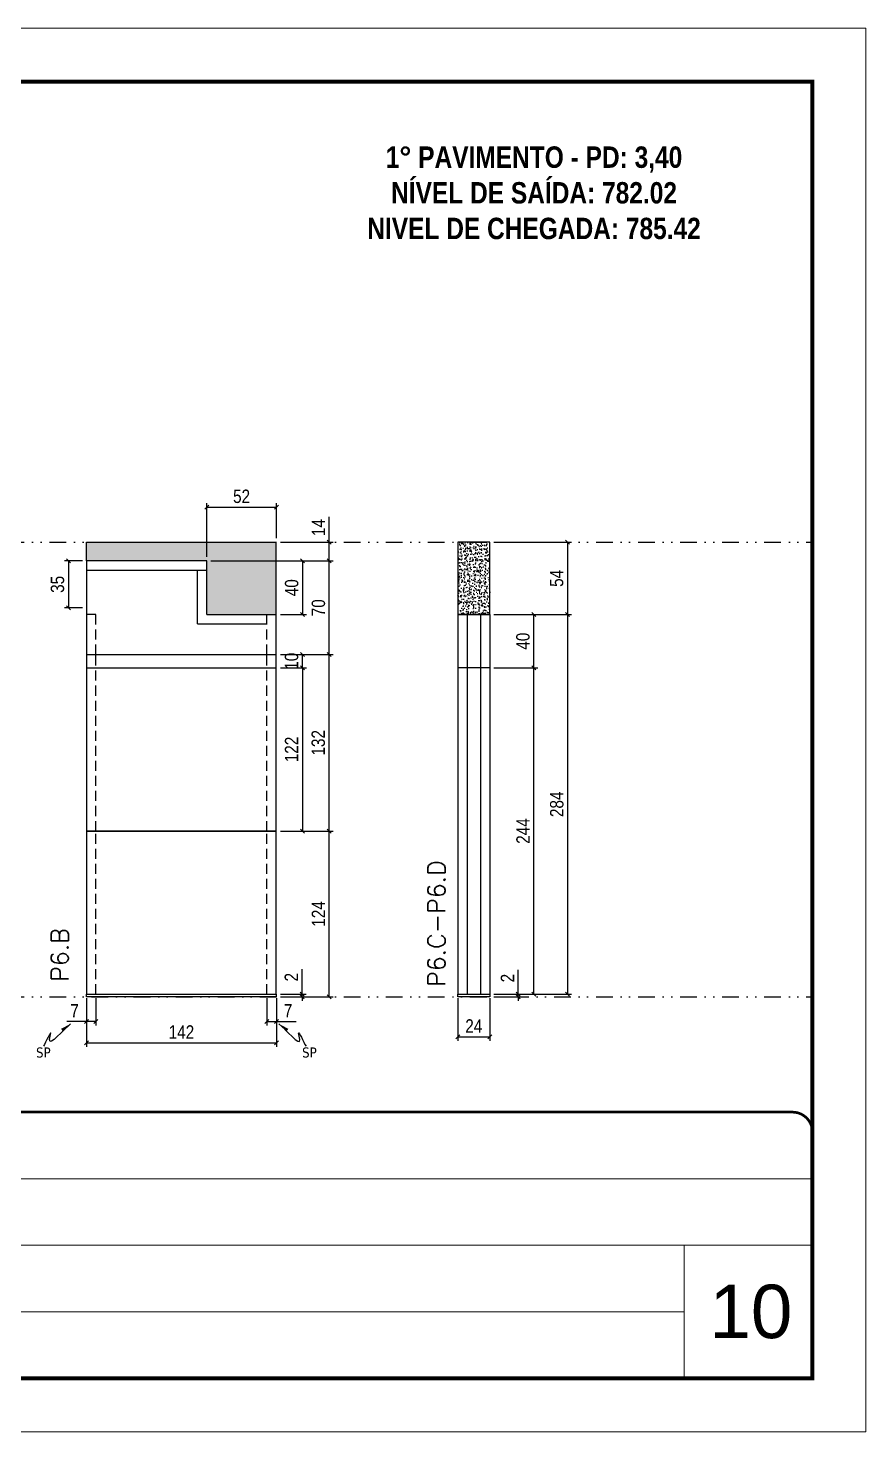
# Model space of a CAD drawing. Header units: millimetres. Extents: x 169816 to 178745, y 96537 to 113647.
# Drawn here: x 172273 to 172900, y 109171 to 110221 of the extents above; entities that cross this region are included whole.
import ezdxf

# ---------------------------------------------------------------- set-up
doc = ezdxf.new("R2010")
doc.units = ezdxf.units.MM
for name, pattern in [('CONTINUO', [0]), ('DASHED', [0.75, 0.5, -0.25]), ('DIVIDE2', [0.625, 0.25, -0.125, 0, -0.125, 0, -0.125]), ('HIDDEN', [0.375, 0.25, -0.125])]:
    doc.linetypes.add(name, pattern=pattern)
for name, color, linetype, lineweight in [('CARIMBO', 255, 'Continuous', 9), ('Folhas', 255, 'Continuous', 9), ('SARRAFO DE PRESSAO', 251, 'DASHED', 9), ('Texto Seção', 7, 'Continuous', 15)]:
    doc.layers.add(name, color=color, linetype=linetype, lineweight=lineweight)
for name, color, linetype in [('COTA', 241, 'Continuous'), ('NOMENCLATURA', 7, 'Continuous'), ('Nível', 160, 'Continuous'), ('Painéis', 200, 'Continuous'), ('SARR_2.2x7', 40, 'Continuous'), ('Sarrafo de Pressão', 42, 'HIDDEN'), ('texto', 7, 'Continuous')]:
    doc.layers.add(name, color=color, linetype=linetype)
doc.styles.add('ARIAL', font='arial.ttf')
doc.styles.add('COTA TECNICA', font='techl___.ttf', dxfattribs={"height": 10})
doc.styles.add('COTA TECNICA-50', font='techl___.ttf', dxfattribs={"height": 10})
doc.styles.add('REGUA-120', font='ROMANS.shx', dxfattribs={"height": 15})
doc.styles.add('ROMANC', font='techb___.ttf', dxfattribs={"height": 2.5})
doc.styles.get("Standard").update_dxf_attribs({"font": 'arial.ttf'})
doc.dimstyles.new('COTA PAINEL-50', dxfattribs={"dimtxt": 10, "dimasz": 3, "dimexe": 3, "dimexo": 3, "dimgap": 3, "dimtad": 1, "dimdec": 1, "dimzin": 12, "dimdsep": 46, "dimtxsty": 'COTA TECNICA-50', "dimblk1": 'OBLIQUE', "dimblk2": 'OBLIQUE', "dimsah": 1, "dimcen": 0.9, "dimclrd": 4, "dimclre": 4, "dimclrt": 240, "dimadec": 1, "dimazin": 3, "dimtfac": 1, "dimtdec": 1, "dimtmove": 0, "dimatfit": 3, "dimfxl": 1, "dimtolj": 1, "dimtzin": 12, "dimarcsym": 0})
doc.dimstyles.new('PAINEL', dxfattribs={"dimtxt": 10, "dimasz": 3, "dimexe": 3, "dimexo": 3, "dimgap": 3, "dimtad": 1, "dimdec": 1, "dimzin": 12, "dimdsep": 46, "dimtxsty": 'COTA TECNICA', "dimblk1": 'OBLIQUE', "dimblk2": 'OBLIQUE', "dimsah": 1, "dimcen": 0.9, "dimclrd": 4, "dimclre": 4, "dimclrt": 240, "dimadec": 1, "dimazin": 3, "dimtfac": 1, "dimtdec": 1, "dimtmove": 0, "dimatfit": 3, "dimfxl": 1, "dimtolj": 1, "dimtzin": 12, "dimarcsym": 0})
doc.dimstyles.get("Standard").update_dxf_attribs({"dimtxt": 0.18, "dimasz": 0.18, "dimexe": 0.18, "dimexo": 0.0625, "dimgap": 0.09, "dimtad": 0, "dimtih": 1, "dimtoh": 1, "dimdec": 4, "dimzin": 0, "dimdsep": 46, "dimtxsty": 'Standard', "dimcen": 0.09, "dimadec": 0, "dimazin": 0, "dimtfac": 1, "dimtdec": 4, "dimtofl": 0, "dimtmove": 0, "dimatfit": 3, "dimfxl": 1, "dimtolj": 1, "dimtzin": 0, "dimarcsym": 0})

# ---------------------------------------------------------------- blocks, each defined once
blk = doc.blocks.new('9999999999')
at = {"color": 30, "linetype": 'CONTINUO'}
for p, q in [((98564.6, 34379.6), (99584, 34379.6)), ((98564.6, 34329.8), (99488, 34329.8)), ((99584, 34329.8), (99488, 34329.8)), ((99488, 34329.8), (99488, 34230.2)), ((98564.6, 34280), (99488, 34280))]:
    blk.add_line(p, q, dxfattribs=at)
at = {"color": 30, "linetype": 'CONTINUO', "const_width": 2}
blk.add_lwpolyline([(99584, 34230.2), (99584, 34414.4, 0.414214), (99569, 34429.4), (98229, 34429.4, 0.414214), (98214, 34414.4), (98214, 34245.2, 0.414214), (98229, 34230.2), (99584, 34230.2)], format="xyb", dxfattribs=at)
at = {"layer": 'Folhas'}
blk.add_lwpolyline([(98139, 34190.2), (99624, 34190.2), (99624, 35240.2), (98139, 35240.2)], close=True, dxfattribs=at)
at = {"layer": 'Folhas', "color": 30, "const_width": 3}
blk.add_lwpolyline([(98214, 34230.2), (99584, 34230.2), (99584, 35200.2), (98214, 35200.2)], close=True, dxfattribs=at)
blk = doc.blocks.new('_Oblique')
at = {"color": 0, "linetype": 'ByBlock', "lineweight": -2}
blk.add_line((-0.5, -0.5), (0.5, 0.5), dxfattribs=at)
blk = doc.blocks.new('*D275')
at = {"layer": 'COTA', "color": 4, "lineweight": -2, "transparency": 16777216}
for p, q in [((172316.5, 109495.8), (172316.5, 109459.4)), ((172458.5, 109495.8), (172458.5, 109459.4)), ((172316.5, 109462.4), (172458.5, 109462.4))]:
    blk.add_line(p, q, dxfattribs=at)
at = {"layer": 'Defpoints', "color": 0, "transparency": 16777216}
for p in [(172316.5, 109498.8), (172458.5, 109498.8), (172458.5, 109462.4)]:
    blk.add_point(p, dxfattribs=at)
at = {"layer": 'COTA', "color": 4, "lineweight": -2, "transparency": 16777216, "xscale": 3, "yscale": 3, "zscale": 3, "rotation": 180}
blk.add_blockref('_Oblique', (172316.5, 109462.4), dxfattribs=at)
at = {"layer": 'COTA', "color": 4, "lineweight": -2, "transparency": 16777216, "xscale": 3, "yscale": 3, "zscale": 3}
blk.add_blockref('_Oblique', (172458.5, 109462.4), dxfattribs=at)
at = {"layer": 'COTA', "color": 240, "transparency": 16777216, "insert": (172387.5, 109470.5), "char_height": 10, "attachment_point": 5, "style": 'COTA TECNICA'}
blk.add_mtext('\\A1;142', dxfattribs=at)
blk = doc.blocks.new('*D276')
at = {"layer": 'COTA', "color": 4, "lineweight": -2, "transparency": 16777216}
for p, q in [((172323.5, 109495.8), (172323.5, 109475.3)), ((172316.5, 109493.8), (172316.5, 109475.3)), ((172316.5, 109478.3), (172301.7, 109478.3)), ((172323.5, 109478.3), (172316.5, 109478.3))]:
    blk.add_line(p, q, dxfattribs=at)
at = {"layer": 'Defpoints', "color": 0, "transparency": 16777216}
for p in [(172316.5, 109496.8), (172323.5, 109498.8), (172316.5, 109478.3)]:
    blk.add_point(p, dxfattribs=at)
at = {"layer": 'COTA', "color": 4, "lineweight": -2, "transparency": 16777216, "xscale": 3, "yscale": 3, "zscale": 3, "rotation": 180}
blk.add_blockref('_Oblique', (172316.5, 109478.3), dxfattribs=at)
at = {"layer": 'COTA', "color": 4, "lineweight": -2, "transparency": 16777216, "xscale": 3, "yscale": 3, "zscale": 3}
blk.add_blockref('_Oblique', (172323.5, 109478.3), dxfattribs=at)
at = {"layer": 'COTA', "color": 240, "transparency": 16777216, "insert": (172307.6, 109486.4), "char_height": 10, "attachment_point": 5, "style": 'COTA TECNICA-50'}
blk.add_mtext('\\A1;7', dxfattribs=at)
blk = doc.blocks.new('*D277')
at = {"layer": 'COTA', "color": 4, "lineweight": -2, "transparency": 16777216}
for p, q in [((172451.5, 109495.8), (172451.5, 109475.3)), ((172458.5, 109493.8), (172458.5, 109475.3)), ((172451.5, 109478.3), (172458.5, 109478.3)), ((172458.5, 109478.3), (172473.2, 109478.3))]:
    blk.add_line(p, q, dxfattribs=at)
at = {"layer": 'Defpoints', "color": 0, "transparency": 16777216}
for p in [(172451.5, 109498.8), (172458.5, 109496.8), (172458.5, 109478.3)]:
    blk.add_point(p, dxfattribs=at)
at = {"layer": 'COTA', "color": 4, "lineweight": -2, "transparency": 16777216, "xscale": 3, "yscale": 3, "zscale": 3, "rotation": 180}
blk.add_blockref('_Oblique', (172451.5, 109478.3), dxfattribs=at)
at = {"layer": 'COTA', "color": 4, "lineweight": -2, "transparency": 16777216, "xscale": 3, "yscale": 3, "zscale": 3}
blk.add_blockref('_Oblique', (172458.5, 109478.3), dxfattribs=at)
at = {"layer": 'COTA', "color": 240, "transparency": 16777216, "insert": (172467.3, 109486.4), "char_height": 10, "attachment_point": 5, "style": 'COTA TECNICA-50'}
blk.add_mtext('\\A1;7', dxfattribs=at)
blk = doc.blocks.new('*D278')
at = {"layer": 'COTA', "color": 4, "linetype": 'ByBlock', "lineweight": -2, "transparency": 16777216}
for p, q in [((172461.5, 109620.8), (172501.1, 109620.8)), ((172498.1, 109496.8), (172498.1, 109620.8)), ((172461.5, 109496.8), (172501.1, 109496.8))]:
    blk.add_line(p, q, dxfattribs=at)
at = {"layer": 'Defpoints', "color": 0, "linetype": 'ByBlock', "transparency": 16777216}
for p in [(172458.5, 109620.8), (172498.1, 109620.8), (172458.5, 109496.8)]:
    blk.add_point(p, dxfattribs=at)
at = {"layer": 'COTA', "color": 4, "linetype": 'ByBlock', "lineweight": -2, "transparency": 16777216, "xscale": 3, "yscale": 3, "zscale": 3}
for p, rotation in [((172498.1, 109620.8), 90), ((172498.1, 109496.8), 270)]:
    blk.add_blockref('_Oblique', p, dxfattribs=dict(at, rotation=rotation))
at = {"layer": 'COTA', "color": 240, "linetype": 'ByBlock', "transparency": 16777216, "insert": (172490, 109558.8), "char_height": 10, "attachment_point": 5, "rotation": 90, "style": 'COTA TECNICA'}
blk.add_mtext('\\A1;124', dxfattribs=at)
blk = doc.blocks.new('*D279')
at = {"layer": 'COTA', "color": 4, "lineweight": -2, "transparency": 16777216}
for p, q in [((172477.7, 109498.8), (172477.7, 109517.6)), ((172461.5, 109498.8), (172480.7, 109498.8)), ((172461.5, 109496.8), (172480.7, 109496.8)), ((172477.7, 109496.8), (172477.7, 109498.8)), ((172477.7, 109496.8), (172477.7, 109493.8))]:
    blk.add_line(p, q, dxfattribs=at)
at = {"layer": 'Defpoints', "color": 0, "transparency": 16777216}
for p in [(172458.5, 109498.8), (172458.5, 109496.8), (172477.7, 109496.8)]:
    blk.add_point(p, dxfattribs=at)
at = {"layer": 'COTA', "color": 4, "lineweight": -2, "transparency": 16777216, "xscale": 3, "yscale": 3, "zscale": 3}
for p, rotation in [((172477.7, 109498.8), 270), ((172477.7, 109496.8), 90)]:
    blk.add_blockref('_Oblique', p, dxfattribs=dict(at, rotation=rotation))
at = {"layer": 'COTA', "color": 240, "transparency": 16777216, "insert": (172469.7, 109511.5), "char_height": 10, "attachment_point": 5, "rotation": 90, "style": 'COTA TECNICA-50'}
blk.add_mtext('\\A1;2', dxfattribs=at)
blk = doc.blocks.new('*D280')
at = {"layer": 'COTA', "color": 4, "linetype": 'ByBlock', "lineweight": -2, "transparency": 16777216}
for p, q in [((172461.5, 109620.8), (172501.1, 109620.8)), ((172498.1, 109496.8), (172498.1, 109620.8)), ((172461.5, 109496.8), (172501.1, 109496.8))]:
    blk.add_line(p, q, dxfattribs=at)
at = {"layer": 'Defpoints', "color": 0, "linetype": 'ByBlock', "transparency": 16777216}
for p in [(172458.5, 109620.8), (172498.1, 109620.8), (172458.5, 109496.8)]:
    blk.add_point(p, dxfattribs=at)
at = {"layer": 'COTA', "color": 4, "linetype": 'ByBlock', "lineweight": -2, "transparency": 16777216, "xscale": 3, "yscale": 3, "zscale": 3}
for p, rotation in [((172498.1, 109620.8), 90), ((172498.1, 109496.8), 270)]:
    blk.add_blockref('_Oblique', p, dxfattribs=dict(at, rotation=rotation))
at = {"layer": 'COTA', "color": 240, "linetype": 'ByBlock', "transparency": 16777216, "insert": (172490, 109558.8), "char_height": 10, "attachment_point": 5, "rotation": 90, "style": 'COTA TECNICA'}
blk.add_mtext('\\A1;124', dxfattribs=at)
blk = doc.blocks.new('*D281')
at = {"layer": 'COTA', "color": 4, "lineweight": -2, "transparency": 16777216}
for p, q in [((172409.5, 109822.8), (172501.1, 109822.8)), ((172498.1, 109752.8), (172498.1, 109822.8)), ((172461.5, 109752.8), (172501.1, 109752.8))]:
    blk.add_line(p, q, dxfattribs=at)
at = {"layer": 'Defpoints', "color": 0, "transparency": 16777216}
for p in [(172406.5, 109822.8), (172498.1, 109822.8), (172458.5, 109752.8)]:
    blk.add_point(p, dxfattribs=at)
at = {"layer": 'COTA', "color": 4, "lineweight": -2, "transparency": 16777216, "xscale": 3, "yscale": 3, "zscale": 3}
for p, rotation in [((172498.1, 109822.8), 90), ((172498.1, 109752.8), 270)]:
    blk.add_blockref('_Oblique', p, dxfattribs=dict(at, rotation=rotation))
at = {"layer": 'COTA', "color": 240, "transparency": 16777216, "insert": (172490, 109787.8), "char_height": 10, "attachment_point": 5, "rotation": 90, "style": 'COTA TECNICA-50'}
blk.add_mtext('\\A1;70', dxfattribs=at)
blk = doc.blocks.new('*D282')
at = {"layer": 'COTA', "color": 4, "lineweight": -2, "transparency": 16777216}
for p, q in [((172498.1, 109836.8), (172498.1, 109855.9)), ((172461.5, 109836.8), (172501.1, 109836.8)), ((172498.1, 109822.8), (172498.1, 109836.8)), ((172409.5, 109822.8), (172501.1, 109822.8))]:
    blk.add_line(p, q, dxfattribs=at)
at = {"layer": 'Defpoints', "color": 0, "transparency": 16777216}
for p in [(172458.5, 109836.8), (172498.1, 109836.8), (172406.5, 109822.8)]:
    blk.add_point(p, dxfattribs=at)
at = {"layer": 'COTA', "color": 4, "lineweight": -2, "transparency": 16777216, "xscale": 3, "yscale": 3, "zscale": 3}
for p, rotation in [((172498.1, 109836.8), 90), ((172498.1, 109822.8), 270)]:
    blk.add_blockref('_Oblique', p, dxfattribs=dict(at, rotation=rotation))
at = {"layer": 'COTA', "color": 240, "transparency": 16777216, "insert": (172490, 109847.8), "char_height": 10, "attachment_point": 5, "rotation": 90, "style": 'COTA TECNICA-50'}
blk.add_mtext('\\A1;14', dxfattribs=at)
blk = doc.blocks.new('*D283')
at = {"layer": 'COTA', "color": 4, "lineweight": -2, "transparency": 16777216}
for p, q in [((172594.2, 109495.8), (172594.2, 109463.9)), ((172618.2, 109495.8), (172618.2, 109463.9)), ((172594.2, 109466.9), (172618.2, 109466.9))]:
    blk.add_line(p, q, dxfattribs=at)
at = {"layer": 'Defpoints', "color": 0, "transparency": 16777216}
for p in [(172594.2, 109498.8), (172618.2, 109498.8), (172618.2, 109466.9)]:
    blk.add_point(p, dxfattribs=at)
at = {"layer": 'COTA', "color": 4, "lineweight": -2, "transparency": 16777216, "xscale": 3, "yscale": 3, "zscale": 3, "rotation": 180}
blk.add_blockref('_Oblique', (172594.2, 109466.9), dxfattribs=at)
at = {"layer": 'COTA', "color": 4, "lineweight": -2, "transparency": 16777216, "xscale": 3, "yscale": 3, "zscale": 3}
blk.add_blockref('_Oblique', (172618.2, 109466.9), dxfattribs=at)
at = {"layer": 'COTA', "color": 240, "transparency": 16777216, "insert": (172606.2, 109475), "char_height": 10, "attachment_point": 5, "style": 'COTA TECNICA'}
blk.add_mtext('\\A1;24', dxfattribs=at)
blk = doc.blocks.new('*D284')
at = {"layer": 'COTA', "color": 4, "lineweight": -2, "transparency": 16777216}
for p, q in [((172639.4, 109498.8), (172639.4, 109516.9)), ((172621.2, 109498.8), (172642.4, 109498.8)), ((172621.2, 109496.8), (172642.4, 109496.8)), ((172639.4, 109496.8), (172639.4, 109498.8)), ((172639.4, 109496.8), (172639.4, 109493.8))]:
    blk.add_line(p, q, dxfattribs=at)
at = {"layer": 'Defpoints', "color": 0, "transparency": 16777216}
for p in [(172618.2, 109498.8), (172618.2, 109496.8), (172639.4, 109498.8)]:
    blk.add_point(p, dxfattribs=at)
at = {"layer": 'COTA', "color": 4, "lineweight": -2, "transparency": 16777216, "xscale": 3, "yscale": 3, "zscale": 3}
for p, rotation in [((172639.4, 109498.8), 270), ((172639.4, 109496.8), 90)]:
    blk.add_blockref('_Oblique', p, dxfattribs=dict(at, rotation=rotation))
at = {"layer": 'COTA', "color": 240, "transparency": 16777216, "insert": (172631.4, 109510.8), "char_height": 10, "attachment_point": 5, "rotation": 90, "style": 'COTA TECNICA-50'}
blk.add_mtext('\\A1;2', dxfattribs=at)
blk = doc.blocks.new('*D289')
at = {"layer": 'COTA', "color": 4, "linetype": 'ByBlock', "lineweight": -2, "transparency": 16777216}
for p, q in [((172621.2, 109836.8), (172679.3, 109836.8)), ((172676.3, 109836.8), (172676.3, 109782.8)), ((172621.2, 109782.8), (172679.3, 109782.8))]:
    blk.add_line(p, q, dxfattribs=at)
at = {"layer": 'Defpoints', "color": 0, "linetype": 'ByBlock', "transparency": 16777216}
for p in [(172618.2, 109836.8), (172618.2, 109782.8), (172676.3, 109782.8)]:
    blk.add_point(p, dxfattribs=at)
at = {"layer": 'COTA', "color": 4, "linetype": 'ByBlock', "lineweight": -2, "transparency": 16777216, "xscale": 3, "yscale": 3, "zscale": 3}
for p, rotation in [((172676.3, 109836.8), 90), ((172676.3, 109782.8), 270)]:
    blk.add_blockref('_Oblique', p, dxfattribs=dict(at, rotation=rotation))
at = {"layer": 'COTA', "color": 240, "linetype": 'ByBlock', "transparency": 16777216, "insert": (172668.2, 109809.8), "char_height": 10, "attachment_point": 5, "rotation": 90, "style": 'COTA TECNICA'}
blk.add_mtext('\\A1;54', dxfattribs=at)
blk = doc.blocks.new('*D291')
at = {"layer": 'COTA', "color": 4, "lineweight": -2, "transparency": 16777216}
for p, q in [((172621.2, 109782.8), (172654.1, 109782.8)), ((172651.1, 109742.8), (172651.1, 109782.8)), ((172621.2, 109742.8), (172654.1, 109742.8))]:
    blk.add_line(p, q, dxfattribs=at)
at = {"layer": 'Defpoints', "color": 0, "transparency": 16777216}
for p in [(172618.2, 109782.8), (172651.1, 109782.8), (172618.2, 109742.8)]:
    blk.add_point(p, dxfattribs=at)
at = {"layer": 'COTA', "color": 4, "lineweight": -2, "transparency": 16777216, "xscale": 3, "yscale": 3, "zscale": 3}
for p, rotation in [((172651.1, 109782.8), 90), ((172651.1, 109742.8), 270)]:
    blk.add_blockref('_Oblique', p, dxfattribs=dict(at, rotation=rotation))
at = {"layer": 'COTA', "color": 240, "transparency": 16777216, "insert": (172643, 109762.8), "char_height": 10, "attachment_point": 5, "rotation": 90, "style": 'COTA TECNICA-50'}
blk.add_mtext('\\A1;40', dxfattribs=at)
blk = doc.blocks.new('*D285')
at = {"layer": 'COTA', "color": 4, "lineweight": -2, "transparency": 16777216}
for p, q in [((172461.5, 109752.8), (172501.1, 109752.8)), ((172498.1, 109620.8), (172498.1, 109752.8)), ((172461.5, 109620.8), (172501.1, 109620.8))]:
    blk.add_line(p, q, dxfattribs=at)
at = {"layer": 'Defpoints', "color": 0, "transparency": 16777216}
for p in [(172458.5, 109752.8), (172498.1, 109752.8), (172458.5, 109620.8)]:
    blk.add_point(p, dxfattribs=at)
at = {"layer": 'COTA', "color": 4, "lineweight": -2, "transparency": 16777216, "xscale": 3, "yscale": 3, "zscale": 3}
for p, rotation in [((172498.1, 109752.8), 90), ((172498.1, 109620.8), 270)]:
    blk.add_blockref('_Oblique', p, dxfattribs=dict(at, rotation=rotation))
at = {"layer": 'COTA', "color": 240, "transparency": 16777216, "insert": (172489.9, 109686.8), "char_height": 10, "attachment_point": 5, "rotation": 90, "style": 'COTA TECNICA-50'}
blk.add_mtext('\\A1;132', dxfattribs=at)
blk = doc.blocks.new('*D292')
at = {"layer": 'COTA', "color": 4, "lineweight": -2, "transparency": 16777216}
for p, q in [((172621.2, 109742.8), (172654.1, 109742.8)), ((172651.1, 109498.8), (172651.1, 109742.8)), ((172621.2, 109498.8), (172654.1, 109498.8))]:
    blk.add_line(p, q, dxfattribs=at)
at = {"layer": 'Defpoints', "color": 0, "transparency": 16777216}
for p in [(172618.2, 109742.8), (172651.1, 109742.8), (172618.2, 109498.8)]:
    blk.add_point(p, dxfattribs=at)
at = {"layer": 'COTA', "color": 4, "lineweight": -2, "transparency": 16777216, "xscale": 3, "yscale": 3, "zscale": 3}
for p, rotation in [((172651.1, 109742.8), 90), ((172651.1, 109498.8), 270)]:
    blk.add_blockref('_Oblique', p, dxfattribs=dict(at, rotation=rotation))
at = {"layer": 'COTA', "color": 240, "transparency": 16777216, "insert": (172643, 109620.8), "char_height": 10, "attachment_point": 5, "rotation": 90, "style": 'COTA TECNICA'}
blk.add_mtext('\\A1;244', dxfattribs=at)
blk = doc.blocks.new('*D295')
at = {"layer": 'COTA', "color": 4, "lineweight": -2, "transparency": 16777216}
for p, q in [((172409.5, 109822.8), (172481.1, 109822.8)), ((172478.1, 109822.8), (172478.1, 109782.8)), ((172461.5, 109782.8), (172481.1, 109782.8))]:
    blk.add_line(p, q, dxfattribs=at)
at = {"layer": 'Defpoints', "color": 0, "transparency": 16777216}
for p in [(172406.5, 109822.8), (172458.5, 109782.8), (172478.1, 109782.8)]:
    blk.add_point(p, dxfattribs=at)
at = {"layer": 'COTA', "color": 4, "lineweight": -2, "transparency": 16777216, "xscale": 3, "yscale": 3, "zscale": 3}
for p, rotation in [((172478.1, 109822.8), 90), ((172478.1, 109782.8), 270)]:
    blk.add_blockref('_Oblique', p, dxfattribs=dict(at, rotation=rotation))
at = {"layer": 'COTA', "color": 240, "transparency": 16777216, "insert": (172470, 109802.8), "char_height": 10, "attachment_point": 5, "rotation": 90, "style": 'COTA TECNICA'}
blk.add_mtext('\\A1;40', dxfattribs=at)
blk = doc.blocks.new('*D296')
at = {"layer": 'COTA', "color": 4, "lineweight": -2, "transparency": 16777216}
for p, q in [((172406.5, 109825.8), (172406.5, 109866)), ((172406.5, 109863), (172458.5, 109863)), ((172458.5, 109839.8), (172458.5, 109866))]:
    blk.add_line(p, q, dxfattribs=at)
at = {"layer": 'Defpoints', "color": 0, "transparency": 16777216}
for p in [(172458.5, 109863), (172458.5, 109836.8), (172406.5, 109822.8)]:
    blk.add_point(p, dxfattribs=at)
at = {"layer": 'COTA', "color": 4, "lineweight": -2, "transparency": 16777216, "xscale": 3, "yscale": 3, "zscale": 3, "rotation": 180}
blk.add_blockref('_Oblique', (172406.5, 109863), dxfattribs=at)
at = {"layer": 'COTA', "color": 4, "lineweight": -2, "transparency": 16777216, "xscale": 3, "yscale": 3, "zscale": 3}
blk.add_blockref('_Oblique', (172458.5, 109863), dxfattribs=at)
at = {"layer": 'COTA', "color": 240, "transparency": 16777216, "insert": (172432.5, 109871.1), "char_height": 10, "attachment_point": 5, "style": 'COTA TECNICA'}
blk.add_mtext('\\A1;52', dxfattribs=at)
blk = doc.blocks.new('*D287')
at = {"layer": 'COTA', "color": 4, "lineweight": -2, "transparency": 16777216}
for p, q in [((172621.2, 109782.8), (172679.3, 109782.8)), ((172676.3, 109782.8), (172676.3, 109498.8)), ((172621.2, 109498.8), (172679.3, 109498.8))]:
    blk.add_line(p, q, dxfattribs=at)
at = {"layer": 'Defpoints', "color": 0, "transparency": 16777216}
for p in [(172618.2, 109782.8), (172618.2, 109498.8), (172676.3, 109498.8)]:
    blk.add_point(p, dxfattribs=at)
at = {"layer": 'COTA', "color": 4, "lineweight": -2, "transparency": 16777216, "xscale": 3, "yscale": 3, "zscale": 3}
for p, rotation in [((172676.3, 109782.8), 90), ((172676.3, 109498.8), 270)]:
    blk.add_blockref('_Oblique', p, dxfattribs=dict(at, rotation=rotation))
at = {"layer": 'COTA', "color": 240, "transparency": 16777216, "insert": (172668.3, 109640.8), "char_height": 10, "attachment_point": 5, "rotation": 90, "style": 'COTA TECNICA'}
blk.add_mtext('\\A1;284', dxfattribs=at)
blk = doc.blocks.new('*D298')
at = {"layer": 'COTA', "color": 4, "lineweight": -2, "transparency": 16777216}
for p, q in [((172313.5, 109822.8), (172300.1, 109822.8)), ((172303.1, 109822.8), (172303.1, 109787.8)), ((172313.5, 109787.8), (172300.1, 109787.8))]:
    blk.add_line(p, q, dxfattribs=at)
at = {"layer": 'Defpoints', "color": 0, "transparency": 16777216}
for p in [(172316.5, 109822.8), (172303.1, 109787.8), (172316.5, 109787.8)]:
    blk.add_point(p, dxfattribs=at)
at = {"layer": 'COTA', "color": 4, "lineweight": -2, "transparency": 16777216, "xscale": 3, "yscale": 3, "zscale": 3}
for p, rotation in [((172303.1, 109822.8), 90), ((172303.1, 109787.8), 270)]:
    blk.add_blockref('_Oblique', p, dxfattribs=dict(at, rotation=rotation))
at = {"layer": 'COTA', "color": 240, "transparency": 16777216, "insert": (172294.8, 109805.3), "char_height": 10, "attachment_point": 5, "rotation": 90, "style": 'COTA TECNICA'}
blk.add_mtext('\\A1;35', dxfattribs=at)
blk = doc.blocks.new('*D489')
at = {"layer": 'COTA', "color": 4, "lineweight": -2, "transparency": 16777216}
for p, q in [((172461.5, 109742.8), (172481, 109742.8)), ((172478, 109742.8), (172478, 109620.8)), ((172461.5, 109620.8), (172481, 109620.8))]:
    blk.add_line(p, q, dxfattribs=at)
at = {"layer": 'Defpoints', "color": 0, "transparency": 16777216}
for p in [(172458.5, 109742.8), (172458.5, 109620.8), (172478, 109620.8)]:
    blk.add_point(p, dxfattribs=at)
at = {"layer": 'COTA', "color": 4, "lineweight": -2, "transparency": 16777216, "xscale": 3, "yscale": 3, "zscale": 3}
for p, rotation in [((172478, 109742.8), 90), ((172478, 109620.8), 270)]:
    blk.add_blockref('_Oblique', p, dxfattribs=dict(at, rotation=rotation))
at = {"layer": 'COTA', "color": 240, "transparency": 16777216, "insert": (172469.9, 109681.8), "char_height": 10, "attachment_point": 5, "rotation": 90, "style": 'COTA TECNICA'}
blk.add_mtext('\\A1;122', dxfattribs=at)
blk = doc.blocks.new('*D490')
at = {"layer": 'COTA', "color": 4, "lineweight": -2, "transparency": 16777216}
for p, q in [((172461.5, 109752.8), (172481, 109752.8)), ((172478, 109742.8), (172478, 109752.8)), ((172461.5, 109742.8), (172481, 109742.8))]:
    blk.add_line(p, q, dxfattribs=at)
at = {"layer": 'Defpoints', "color": 0, "transparency": 16777216}
for p in [(172458.5, 109752.8), (172478, 109752.8), (172458.5, 109742.8)]:
    blk.add_point(p, dxfattribs=at)
at = {"layer": 'COTA', "color": 4, "lineweight": -2, "transparency": 16777216, "xscale": 3, "yscale": 3, "zscale": 3}
for p, rotation in [((172478, 109752.8), 90), ((172478, 109742.8), 270)]:
    blk.add_blockref('_Oblique', p, dxfattribs=dict(at, rotation=rotation))
at = {"layer": 'COTA', "color": 240, "transparency": 16777216, "insert": (172469.9, 109747.8), "char_height": 10, "attachment_point": 5, "rotation": 90, "style": 'COTA TECNICA'}
blk.add_mtext('\\A1;10', dxfattribs=at)

msp = doc.modelspace()

# ---------------------------------------------------------------- hatches: boundary and pattern name
at = {"layer": 'COTA', "linetype": 'ByBlock'}
h = msp.add_hatch(dxfattribs=at)
h.set_pattern_fill('AR-CONC', color=256, scale=0.03)
h.set_pattern_definition([(50, (0, -2), (5.46554007, -0.47817257), [0.5715, -6.2865]), (355, (0, -2), (-1.05730264, 5.73170536), [0.4572, -5.02921753]), (100.4514447, (0.4555, -2.04), (4.40823741, 5.25353256), [0.48570026, -5.34270734]), (46.1842, (0, -0.476), (8.13237123, -1.26126984), [0.85725, -9.42975]), (96.6355576, (0.678, -0.581), (7.12212402, 7.42278374), [0.7285507, -8.01406824]), (351.184151, (0, -0.476), (7.12212402, 7.42278374), [0.685799, -7.54379196]), (21, (0.762, -0.857), (4.54843174, -3.06795595), [0.5715, -6.2865]), (326, (0.762, -0.857), (1.85406085, 5.52563898), [0.4572, -5.0292]), (71.451445, (1.141, -1.1127), (6.40249258, 2.45768307), [0.48570026, -5.34269813]), (37.5, (0, -2), (0.092658098, 2.536651166), [0, -4.96824, 0, -5.1054, 0, -5.04825]), (7.5, (0, -2), (2.004589875, 3.005417245), [0, -2.91084, 0, -4.85394, 0, -1.92405]), (327.5, (-1.6993, -2), (4.067717855, -0.17186232), [0, -1.905, 0, -5.9436, 0, -7.8867]), (317.5, (-2.4613, -2), (4.44387544, 0.76279473), [0, -2.4765, 0, -3.94716, 0, -5.6007])])
h.paths.add_polyline_path([(172406.46, 109782.79), (172458.46, 109782.79), (172458.46, 109836.79), (172316.46, 109836.79), (172316.46, 109822.79), (172406.46, 109822.79)])
h = msp.add_hatch(dxfattribs=at)
h.set_pattern_fill('AR-CONC', color=256, scale=0.03)
h.set_pattern_definition([(50, (163510.1175, 105724.7967), (5.46554, -0.4781726), [0.5715, -6.2865]), (355, (163510.1175, 105724.7967), (-1.0573026, 5.7317054), [0.4572, -5.0292175]), (100.451445, (163510.573, 105724.757), (4.4082374, 5.2535326), [0.4857003, -5.3427073]), (46.1842, (163510.1175, 105726.321), (8.132371, -1.26127), [0.85725, -9.42975]), (96.63556, (163510.795, 105726.2156), (7.122124, 7.422784), [0.728551, -8.014068]), (351.18415, (163510.1175, 105726.321), (7.122124, 7.422784), [0.685799, -7.543792]), (21, (163510.8795, 105725.9397), (4.5484317, -3.067956), [0.5715, -6.2865]), (326, (163510.8795, 105725.9397), (1.854061, 5.525639), [0.4572, -5.0292]), (71.451445, (163511.2586, 105725.684), (6.4024926, 2.457683), [0.4857003, -5.342698]), (37.5, (163510.1175, 105724.7967), (0.0926581, 2.53665117), [0, -4.96824, 0, -5.1054, 0, -5.04825]), (7.5, (163510.1175, 105724.7967), (2.0045899, 3.00541724), [0, -2.91084, 0, -4.85394, 0, -1.92405]), (327.5, (163508.4183, 105724.7967), (4.06771786, -0.1718623), [0, -1.905, 0, -5.9436, 0, -7.8867]), (317.5, (163507.6563, 105724.7967), (4.4438754, 0.7627947), [0, -2.4765, 0, -3.94716, 0, -5.6007])])
h.paths.add_polyline_path([(172618.24, 109836.79), (172594.24, 109836.79), (172594.24, 109782.64), (172618.24, 109782.64)])

# ---------------------------------------------------------------- linework, layer by layer
for p, q in [((172316.46, 109836.79), (172458.46, 109836.79)), ((172316.46, 109822.79), (172316.46, 109836.79)), ((172458.46, 109782.79), (172458.46, 109836.79))]:
    msp.add_line(p, q, dxfattribs=at)
msp.add_lwpolyline([(172594.24, 109782.76), (172618.24, 109782.76), (172618.24, 109836.79), (172594.24, 109836.79)], close=True, dxfattribs=at)
at = {"layer": 'Nível', "color": 4, "linetype": 'DIVIDE2', "ltscale": 50}
for p, q in [((171879.99, 109836.79), (172859.52, 109836.79)), ((171879.99, 109496.79), (172859.52, 109496.79))]:
    msp.add_line(p, q, dxfattribs=at)
at = {"layer": 'Painéis'}
for p, q in [((172406.46, 109822.79), (172316.46, 109822.79)), ((172316.46, 109822.79), (172316.46, 109752.79)), ((172406.46, 109782.79), (172406.46, 109822.79)), ((172406.46, 109782.79), (172458.46, 109782.79)), ((172458.46, 109752.79), (172458.46, 109782.79)), ((172594.24, 109782.79), (172618.24, 109782.79)), ((172594.24, 109782.76), (172594.24, 109498.79)), ((172594.24, 109782.76), (172618.24, 109782.76)), ((172618.24, 109782.76), (172594.24, 109782.76)), ((172618.24, 109782.76), (172618.24, 109498.79)), ((172316.46, 109752.79), (172316.46, 109620.79)), ((172316.46, 109752.79), (172458.46, 109752.79)), ((172458.46, 109620.79), (172458.46, 109752.79)), ((172316.46, 109742.79), (172458.46, 109742.79)), ((172618.24, 109742.79), (172594.24, 109742.79)), ((172458.46, 109620.79), (172316.46, 109620.79)), ((172316.46, 109620.79), (172316.46, 109498.79)), ((172316.46, 109620.79), (172458.46, 109620.79)), ((172458.46, 109498.79), (172458.46, 109620.79)), ((172316.46, 109498.79), (172458.46, 109498.79)), ((172594.24, 109498.79), (172618.24, 109498.79)), ((172594.24, 109498.79), (172618.24, 109498.79)), ((172594.24, 109496.79), (172594.24, 109498.79)), ((172618.24, 109496.79), (172594.24, 109496.79)), ((172618.24, 109498.79), (172618.24, 109496.79))]:
    msp.add_line(p, q, dxfattribs=at)
msp.add_lwpolyline([(172458.46, 109496.79), (172316.46, 109496.79), (172316.46, 109498.79), (172458.46, 109498.79)], close=True, dxfattribs=at)
at = {"layer": 'SARR_2.2x7'}
for p, q in [((172406.46, 109815.79), (172316.46, 109815.79)), ((172399.46, 109775.79), (172399.46, 109815.79)), ((172601.24, 109782.76), (172601.24, 109498.79)), ((172611.24, 109782.76), (172611.24, 109498.79)), ((172399.46, 109775.79), (172451.46, 109775.79))]:
    msp.add_line(p, q, dxfattribs=at)
at = {"layer": 'Sarrafo de Pressão', "ltscale": 30}
for p, q in [((172323.46, 109782.79), (172316.46, 109782.79)), ((172323.46, 109752.79), (172323.46, 109782.79)), ((172451.46, 109752.79), (172451.46, 109782.79)), ((172323.46, 109620.79), (172323.46, 109752.79)), ((172451.46, 109620.79), (172451.46, 109752.79)), ((172323.46, 109498.79), (172323.46, 109620.79)), ((172451.46, 109498.79), (172451.46, 109620.79))]:
    msp.add_line(p, q, dxfattribs=at)

# ---------------------------------------------------------------- block references
at = {"layer": 'SARRAFO DE PRESSAO', "color": 6, "linetype": 'ByBlock'}
msp.add_blockref('9999999999', (73275.54, 74981.17), dxfattribs=at)

# ---------------------------------------------------------------- texts
at = {"layer": 'CARIMBO', "style": 'ARIAL'}
msp.add_text('10', height=40, dxfattribs=at).set_placement((172782.38, 109241.52))
at = {"layer": 'NOMENCLATURA', "color": 2, "insert": (172651.26, 110159.52), "char_height": 16, "attachment_point": 2, "style": 'ROMANC'}
msp.add_mtext_dynamic_manual_height_columns('\\P1° PAVIMENTO - PD: 3,40\\PNÍVEL DE SAÍDA: 782.02\\PNIVEL DE CHEGADA: 785.42', width=328.3607, gutter_width=1, heights=[0], dxfattribs=at)
at = {"layer": 'texto', "color": 0, "char_height": 7.5, "attachment_point": 5}
for insert in [(172284.21, 109455.11), (172483.24, 109455.11)]:
    msp.add_mtext('{\\fTahoma|b0|i0|c0|p34;\\C4;SP}', dxfattribs=dict(at, insert=insert))
at = {"layer": 'Texto Seção', "char_height": 13, "width": 285.3299, "attachment_point": 7, "rotation": 90, "style": 'REGUA-120'}
for s, insert in [('\\pxt4;P6.C-P6.D', (172584.79, 109504.2)), ('P6.B', (172302.99, 109508.04))]:
    msp.add_mtext(s, dxfattribs=dict(at, insert=insert))

# ---------------------------------------------------------------- dimensions: what is measured, and where the dimension line sits
at = {"layer": 'COTA'}
for base, p1, p2, dimstyle, picture, middle in [((172458.46, 109863.04), (172406.46, 109822.79), (172458.46, 109836.79), 'PAINEL', '*D296', (172432.46, 109871.15)), ((172458.46, 109478.28), (172451.46, 109498.79), (172458.46, 109496.79), 'COTA PAINEL-50', '*D277', (172467.33, 109486.35))]:
    dim = msp.add_linear_dim(base=base, p1=p1, p2=p2, dimstyle=dimstyle, dxfattribs=at)
    dim.commit()
    dim.dimension.update_dxf_attribs({"geometry": picture, "text_midpoint": middle})
for base, p1, p2, angle, dimstyle, picture, middle in [((172498.1, 109836.79), (172406.46, 109822.79), (172458.46, 109836.79), 90, 'COTA PAINEL-50', '*D282', (172490.03, 109847.85)), ((172303.06, 109787.79), (172316.46, 109822.79), (172316.46, 109787.79), 90, 'PAINEL', '*D298', (172294.84, 109805.29)), ((172498.1, 109822.79), (172458.46, 109752.79), (172406.46, 109822.79), 90, 'COTA PAINEL-50', '*D281', (172490, 109787.79)), ((172478.06, 109782.79), (172406.46, 109822.79), (172458.46, 109782.79), 90, 'PAINEL', '*D295', (172469.95, 109802.79)), ((172651.09, 109782.79), (172618.24, 109742.79), (172618.24, 109782.79), 90, 'COTA PAINEL-50', '*D291', (172642.99, 109762.79)), ((172676.35, 109498.79), (172618.24, 109782.79), (172618.24, 109498.79), 90, 'PAINEL', '*D287', (172668.25, 109640.79)), ((172498.1, 109752.79), (172458.46, 109620.79), (172458.46, 109752.79), 90, 'COTA PAINEL-50', '*D285', (172489.88, 109686.79)), ((172477.98, 109620.79), (172458.46, 109742.79), (172458.46, 109620.79), 90, 'PAINEL', '*D489', (172469.92, 109681.79)), ((172651.09, 109742.79), (172618.24, 109498.79), (172618.24, 109742.79), 90, 'PAINEL', '*D292', (172643.02, 109620.79)), ((172316.46, 109478.28), (172323.46, 109498.79), (172316.46, 109496.79), 180, 'COTA PAINEL-50', '*D276', (172307.6, 109486.35))]:
    dim = msp.add_linear_dim(base=base, p1=p1, p2=p2, angle=angle, dimstyle=dimstyle, dxfattribs=at)
    dim.commit()
    dim.dimension.update_dxf_attribs({"geometry": picture, "text_midpoint": middle})
at = {"layer": 'COTA', "linetype": 'ByBlock'}
dim = msp.add_linear_dim(base=(172676.35, 109782.76), p1=(172618.24, 109836.79), p2=(172618.24, 109782.76), angle=90, dimstyle='PAINEL', dxfattribs=at)
dim.commit()
dim.dimension.update_dxf_attribs({"geometry": '*D289', "text_midpoint": (172668.24, 109809.78)})
at = {"layer": 'COTA'}
for base, p1, p2, dimstyle, picture, middle in [((172477.98, 109752.79), (172458.46, 109742.79), (172458.46, 109752.79), 'PAINEL', '*D490', (172477.98, 109747.79)), ((172477.72, 109496.79), (172458.46, 109498.79), (172458.46, 109496.79), 'COTA PAINEL-50', '*D279', (172477.72, 109511.54)), ((172639.43, 109498.79), (172618.24, 109496.79), (172618.24, 109498.79), 'COTA PAINEL-50', '*D284', (172639.43, 109510.84))]:
    dim = msp.add_linear_dim(base=base, p1=p1, p2=p2, angle=90, dimstyle=dimstyle, dxfattribs=at)
    dim.commit()
    dim.dimension.update_dxf_attribs({"geometry": picture, "text_midpoint": middle, "dimtype": 160})
at = {"layer": 'COTA', "linetype": 'ByBlock'}
for picture in ['*D278', '*D280']:
    dim = msp.add_aligned_dim(p1=(172458.46, 109496.79), p2=(172458.46, 109620.79), distance=-39.64, dimstyle='PAINEL', dxfattribs=at)
    dim.commit()
    dim.dimension.update_dxf_attribs({"geometry": picture, "text_midpoint": (172490.03, 109558.79)})
at = {"layer": 'COTA'}
for base, p1, p2, picture, middle in [((172458.46, 109462.43), (172316.46, 109498.79), (172458.46, 109498.79), '*D275', (172387.46, 109470.5)), ((172618.24, 109466.89), (172594.24, 109498.79), (172618.24, 109498.79), '*D283', (172606.24, 109474.97))]:
    dim = msp.add_linear_dim(base=base, p1=p1, p2=p2, dimstyle='PAINEL', override={"dimarcsym": 2}, dxfattribs=at)
    dim.commit()
    dim.dimension.update_dxf_attribs({"geometry": picture, "text_midpoint": middle})

# ---------------------------------------------------------------- leaders
at = {"layer": 'COTA', "path_type": 1}
for points in [[(172304.63, 109476.61), (172288.85, 109464.77), (172289.77, 109469.58), (172284.22, 109459.8)], [(172460.29, 109476.61), (172476.08, 109464.77), (172475.15, 109469.58), (172480.7, 109459.8)]]:
    msp.add_leader(points, dimstyle='Standard', override={"dimasz": 8}, dxfattribs=at)

doc.saveas('drawing.dxf')
